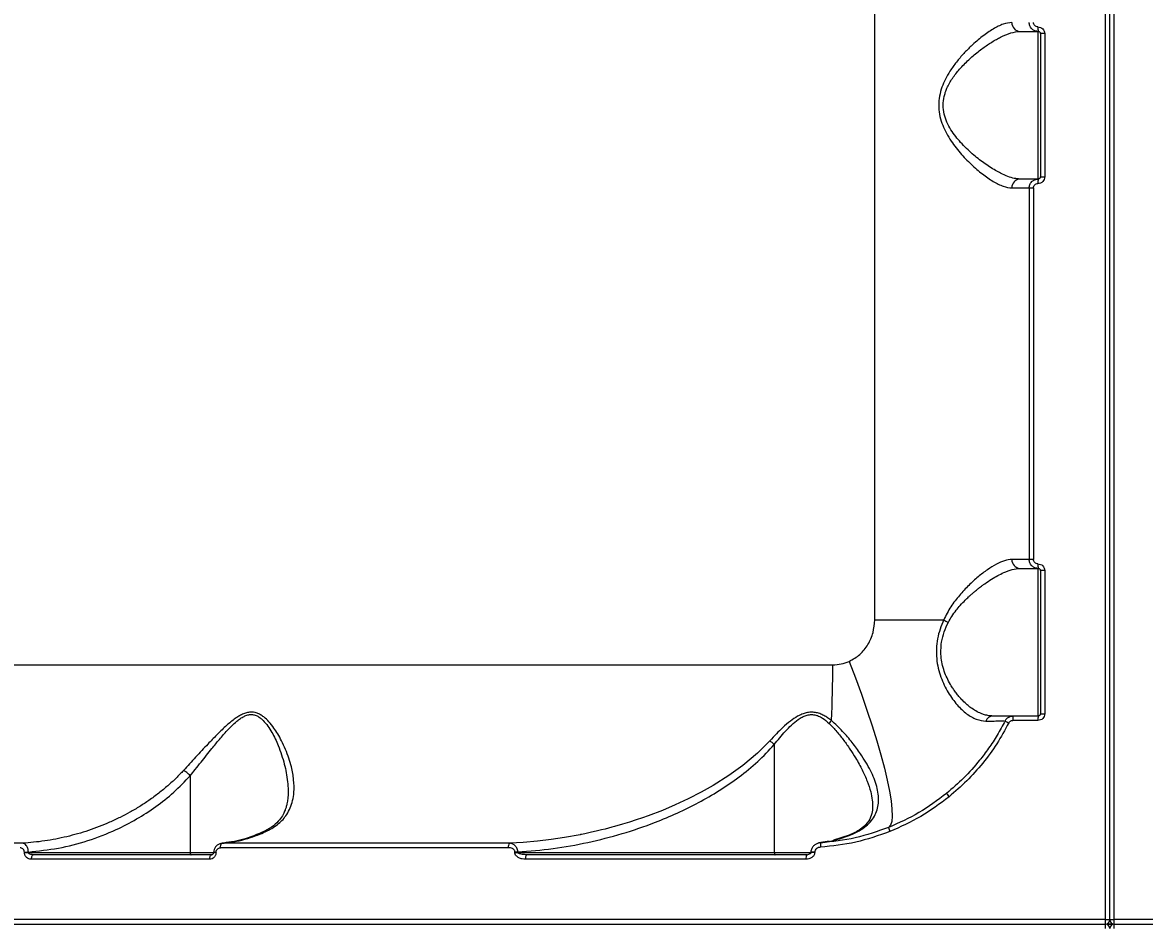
# Model space of a CAD drawing. Header units: millimetres. Extents: x -8045 to 6871, y -5915 to 5473.
# Drawn here: x -2169.6 to -1919, y 55.8 to 258.3 of the extents above; entities that cross this region are included whole.
import ezdxf

# ---------------------------------------------------------------- set-up
doc = ezdxf.new("R2010")
doc.units = ezdxf.units.MM
for name, color, linetype in [('DIKOM_ОБЪЕКТ', 7, 'Continuous'), ('DIKOM_РАЗМЕР_ЗОНА', 7, 'Continuous'), ('DIKOM_РАЗМЕР_ОБЪЕКТА', 7, 'Continuous')]:
    doc.layers.add(name, color=color, linetype=linetype)
doc.styles.add('style1', font='arial.ttf', dxfattribs={"width": 0.8})
doc.dimstyles.new('1-50', dxfattribs={"dimtxt": 300, "dimasz": 200, "dimexe": 100, "dimexo": 0, "dimgap": 100, "dimtad": 1, "dimtxsty": 'style1', "dimcen": 200, "dimclrd": 7, "dimclre": 7, "dimclrt": 7, "dimadec": 1, "dimazin": 2, "dimtfac": 1, "dimtmove": 0, "dimatfit": 2, "dimfxl": 0, "dimlwd": 25, "dimlwe": 18, "dimarcsym": 0})

# ---------------------------------------------------------------- blocks, each defined once
blk = doc.blocks.new('*D10')
at = {"layer": 'Defpoints', "color": 0, "linetype": 'Continuous', "transparency": 16777216}
for p in [(-1653.81, 3474.95), (-5616.46, -3083.4), (491.01, -3083.4)]:
    blk.add_point(p, dxfattribs=at)
at = {"layer": 'DIKOM_РАЗМЕР_ОБЪЕКТА', "color": 7, "linetype": 'Continuous', "lineweight": 18, "transparency": 16777216}
for p, q in [((-1653.81, 3474.95), (-5716.46, 3474.95)), ((491.01, -3083.4), (-5716.46, -3083.4))]:
    blk.add_line(p, q, dxfattribs=at)
at = {"layer": 'DIKOM_РАЗМЕР_ОБЪЕКТА', "color": 7, "linetype": 'Continuous', "lineweight": 25, "transparency": 16777216}
blk.add_line((-5616.46, 3274.95), (-5616.46, -2883.4), dxfattribs=at)
at = {"layer": 'DIKOM_РАЗМЕР_ОБЪЕКТА', "color": 7, "linetype": 'Continuous', "transparency": 16777216}
for points in [[(-5649.79, 3274.95), (-5583.12, 3274.95), (-5616.46, 3474.95)], [(-5649.79, -2883.4), (-5583.12, -2883.4), (-5616.46, -3083.4)]]:
    blk.add_solid(points, dxfattribs=at)
at = {"layer": 'DIKOM_РАЗМЕР_ОБЪЕКТА', "color": 7, "linetype": 'Continuous', "lineweight": 15, "transparency": 16777216, "insert": (-5869.63, -1326.86), "char_height": 300, "attachment_point": 5, "rotation": 90, "style": 'style1'}
blk.add_mtext('6550', dxfattribs=at)
blk = doc.blocks.new('*D12')
at = {"layer": 'Defpoints', "color": 0, "transparency": 16777216}
for p in [(-2189.61, 5472.65), (-7595.21, -5084.97), (-495.58, -5084.97)]:
    blk.add_point(p, dxfattribs=at)
at = {"layer": 'DIKOM_РАЗМЕР_ЗОНА', "color": 7, "lineweight": 18, "transparency": 16777216}
for p, q in [((-2189.61, 5472.65), (-7695.21, 5472.65)), ((-495.58, -5084.97), (-7695.21, -5084.97))]:
    blk.add_line(p, q, dxfattribs=at)
at = {"layer": 'DIKOM_РАЗМЕР_ЗОНА', "color": 7, "lineweight": 25, "transparency": 16777216}
blk.add_line((-7595.21, 5272.65), (-7595.21, -4884.97), dxfattribs=at)
at = {"layer": 'DIKOM_РАЗМЕР_ЗОНА', "color": 7, "transparency": 16777216}
for points in [[(-7628.55, 5272.65), (-7561.88, 5272.65), (-7595.21, 5472.65)], [(-7628.55, -4884.97), (-7561.88, -4884.97), (-7595.21, -5084.97)]]:
    blk.add_solid(points, dxfattribs=at)
at = {"layer": 'DIKOM_РАЗМЕР_ЗОНА', "color": 7, "transparency": 16777216, "insert": (-7848.38, -1452.59), "char_height": 300, "attachment_point": 5, "rotation": 90, "style": 'style1'}
blk.add_mtext('10550', dxfattribs=at)

msp = doc.modelspace()

# ---------------------------------------------------------------- linework, layer by layer
at = {"layer": 'DIKOM_ОБЪЕКТ', "color": 7, "linetype": 'Continuous', "lineweight": 15}
for p, q in [((-1927.815, 541.843), (-1927.815, 57.843)), ((-1926.813, 57.843), (-1926.813, 541.843)), ((-1925.811, 57.843), (-1925.811, 541.843)), ((-1979.315, 124.843), (-1979.315, 474.843)), ((-1942.813, 223.343), (-1942.813, 256.343)), ((-1941.348, 255.843), (-1942.313, 255.843)), ((-1942.313, 255.843), (-1942.313, 223.843)), ((-1941.348, 255.843), (-1941.348, 223.843)), ((-1942.313, 223.843), (-1941.348, 223.843)), ((-1948.67, 221.343), (-1944.813, 221.343)), ((-1944.813, 221.343), (-1943.853, 221.343)), ((-1944.813, 221.343), (-1944.813, 138.343)), ((-1943.853, 221.343), (-1943.853, 138.343)), ((-1944.813, 138.343), (-1948.67, 138.343)), ((-1943.853, 138.343), (-1944.813, 138.343)), ((-1942.813, 103.343), (-1942.813, 136.343)), ((-1941.348, 135.843), (-1942.313, 135.843)), ((-1942.313, 135.843), (-1942.313, 103.843)), ((-1941.348, 135.843), (-1941.348, 103.843)), ((-1979.315, 124.843), (-1963.906, 124.843)), ((-2308.813, 114.793), (-1988.661, 114.793)), ((-1942.813, 103.343), (-1948.426, 103.343)), ((-1942.313, 103.843), (-1941.348, 103.843)), ((-1950.339, 102.245), (-1950.21, 102.247)), ((-1942.851, 102.343), (-1948.478, 102.343)), ((-2001.729, 96.956), (-2001.729, 72.843)), ((-2132.166, 90.006), (-2132.166, 90.003)), ((-2132.166, 90.003), (-2132.166, 72.843)), ((-1989.476, 75.378), (-1991.758, 74.983)), ((-1985.019, 76.716), (-1988.493, 75.572)), ((-2169.648, 74.9), (-2235.48, 74.9)), ((-2169.22, 72.843), (-2169.22, 72.946)), ((-2169.22, 72.946), (-2168.32, 72.946)), ((-2169.22, 72.843), (-2168.32, 72.843)), ((-2168.32, 72.843), (-2168.32, 72.946)), ((-2168.32, 72.843), (-2132.166, 72.843)), ((-2132.166, 72.843), (-2126.943, 72.843)), ((-2126.943, 72.876), (-2126.943, 72.843)), ((-2126.418, 72.876), (-2126.943, 72.876)), ((-2126.418, 72.843), (-2126.943, 72.843)), ((-2126.418, 72.843), (-2126.418, 72.876)), ((-2061.125, 73.903), (-2125.446, 73.903)), ((-2125.393, 74.811), (-2125.008, 74.9)), ((-2060.828, 74.9), (-2125.008, 74.9)), ((-2059.665, 72.843), (-2059.665, 72.964)), ((-2059.665, 72.964), (-2059.018, 72.964)), ((-2059.665, 72.843), (-2059.018, 72.843)), ((-2059.018, 72.843), (-2059.018, 72.964)), ((-2059.018, 72.843), (-2001.729, 72.843)), ((-2001.729, 72.843), (-1993.56, 72.843)), ((-1993.56, 72.937), (-1993.56, 72.843)), ((-1992.717, 72.937), (-1993.56, 72.937)), ((-1992.717, 72.843), (-1993.56, 72.843)), ((-1992.717, 72.843), (-1992.717, 72.937)), ((-1991.343, 75.011), (-1991.765, 74.914)), ((-2127.835, 71.343), (-2167.698, 71.343)), ((-1994.659, 71.343), (-2057.325, 71.343)), ((-1927.815, 57.843), (-2346.813, 57.843)), ((-1927.815, 57.843), (-1927.313, 57.843)), ((-1927.313, 57.843), (-1926.813, 57.843)), ((-1926.813, 57.843), (-1926.313, 57.843)), ((-1926.313, 57.843), (-1925.811, 57.843)), ((-1506.813, 57.843), (-1925.811, 57.843))]:
    msp.add_line(p, q, dxfattribs=at)
at = {"layer": 'DIKOM_ОБЪЕКТ', "color": 7, "linetype": 'Continuous', "lineweight": 15, "flags": 128}
for points in [[(-1985.019, 115.552), (-1983.612, 111.858), (-1982.28, 108.201), (-1981.034, 104.616), (-1979.889, 101.14), (-1978.854, 97.805), (-1977.94, 94.646), (-1977.156, 91.693), (-1976.51, 88.976), (-1976.008, 86.521), (-1975.655, 84.352), (-1975.455, 82.492), (-1975.409, 80.958), (-1975.519, 79.766), (-1975.782, 78.927), (-1976.197, 78.449)], [(-2002.747, 97.805), (-2005.495, 95.054), (-2008.737, 92.319), (-2011.864, 90.05), (-2015.418, 87.797), (-2018.066, 86.301), (-2020.973, 84.809), (-2023.852, 83.469), (-2026.715, 82.257), (-2029.867, 81.049), (-2031.161, 80.59), (-2032.559, 80.116), (-2034.062, 79.631), (-2035.672, 79.141), (-2037.389, 78.649), (-2038.027, 78.474), (-2038.727, 78.287), (-2039.492, 78.089), (-2040.32, 77.881), (-2041.214, 77.665), (-2042.853, 77.29), (-2044.047, 77.033), (-2044.79, 76.881), (-2044.991, 76.841), (-2045.05, 76.829), (-2045.07, 76.825), (-2045.076, 76.824), (-2045.078, 76.823), (-2045.079, 76.823), (-2045.079, 76.823), (-2045.079, 76.823), (-2045.079, 76.823), (-2045.079, 76.823), (-2045.079, 76.823), (-2045.079, 76.823), (-2045.079, 76.823), (-2048.559, 76.192), (-2051.583, 75.739), (-2054.604, 75.374), (-2057.819, 75.082), (-2060.828, 74.9)], [(-1984.635, 76.796), (-1984.886, 76.766), (-1985.018, 76.716)], [(-2132.166, 72.843), (-2132.162, 72.745), (-2132.153, 72.651), (-2132.138, 72.565), (-2132.118, 72.489), (-2132.094, 72.427), (-2132.066, 72.381), (-2132.036, 72.352), (-2132.004, 72.343)], [(-2125.446, 73.903), (-2125.438, 74.089), (-2125.413, 74.268), (-2125.373, 74.435), (-2125.319, 74.583), (-2125.254, 74.708), (-2125.178, 74.804), (-2125.095, 74.869), (-2125.008, 74.9)], [(-2001.729, 72.843), (-2001.726, 72.745), (-2001.717, 72.651), (-2001.702, 72.565), (-2001.681, 72.489), (-2001.656, 72.427), (-2001.627, 72.381), (-2001.596, 72.352), (-2001.564, 72.343)], [(-2167.125, 72.343), (-2167.237, 72.323), (-2167.344, 72.267), (-2167.443, 72.174), (-2167.53, 72.05), (-2167.601, 71.898), (-2167.654, 71.725), (-2167.687, 71.538), (-2167.698, 71.343)], [(-2127.835, 71.343), (-2127.825, 71.538), (-2127.798, 71.725), (-2127.754, 71.898), (-2127.695, 72.05), (-2127.622, 72.174), (-2127.539, 72.267), (-2127.449, 72.323), (-2127.356, 72.343)], [(-2057.014, 72.343), (-2057.075, 72.323), (-2057.133, 72.267), (-2057.186, 72.174), (-2057.234, 72.05), (-2057.272, 71.898), (-2057.301, 71.725), (-2057.319, 71.538), (-2057.325, 71.343)]]:
    msp.add_lwpolyline(points, dxfattribs=at)
at = {"layer": 'DIKOM_ОБЪЕКТ', "color": 7, "linetype": 'Continuous', "lineweight": 15}
for centre, radius, start, end in [((-1946.762, 258.251), 1.911, 177.24761, 266.95462), ((-1936.272, 257.094), 6.584, 177.83292, 186.54985), ((-1946.762, 221.434), 1.911, 93.04414, 182.75364), ((-1936.272, 222.592), 6.584, 173.45013, 182.16697), ((-1946.762, 138.251), 1.911, 177.24761, 266.95462), ((-1936.271, 137.094), 6.585, 177.83322, 186.54955), ((-1959.958, 131.197), 7.481, 238.14658, 247.16851), ((-2224.978, 114.67), 236.317, 357.00304, 0.02966), ((-1952.858, 101.582), 1.761, 91.83249, 158.85634), ((-1943.589, 102.592), 4.895, 171.17402, 182.9163), ((-1936.272, 102.592), 6.584, 173.44997, 182.1672), ((-1984.537, 98.131), 6.106, 136.74656, 144.3352), ((-1945.209, 110.52), 9.667, 238.84733, 244.49384), ((-2007.709, 90.825), 8.564, 45.71835, 54.59696), ((-1960.104, 87.697), 3.552, 207.45583, 222.80181), ((-1973.818, 78.606), 2.384, 183.78467, 207.06673), ((-2059.98, 74.105), 1.162, 136.86038, 190.02833), ((-1989.481, 74.365), 1.971, 160.86416, 190.20421), ((-1992.99, 71.586), 1.686, 153.34422, 188.30451), ((-1827.429, 57.582), 100.387, 179.85123, 180.42198), ((-1927.813, 57.843), 1, 270, 0), ((-1925.813, 57.843), 1, 180, 270), ((-2026.197, 57.582), 100.387, 359.57802, 0.14877), ((-1827.434, 56.103), 100.382, 179.57801, 180.14879), ((-1927.813, 55.843), 1, 0, 90), ((-1925.813, 55.843), 1, 90, 180), ((-2026.192, 56.103), 100.382, 359.85121, 0.42199)]:
    msp.add_arc(centre, radius, start, end, dxfattribs=at)
for points, knots in [([(-1948.67, 258.343), (-1949.303, 258.261), (-1950.563, 258.099), (-1952.842, 256.934), (-1955.262, 255.273), (-1957.498, 253.359), (-1959.441, 251.407), (-1961.048, 249.543), (-1962.432, 247.627), (-1963.524, 245.742), (-1964.34, 243.876), (-1964.883, 241.917), (-1965.079, 239.857), (-1964.889, 237.796), (-1964.349, 235.833), (-1963.534, 233.962), (-1962.213, 231.677), (-1960.261, 229.136), (-1957.772, 226.56), (-1955.258, 224.409), (-1952.829, 222.744), (-1950.555, 221.584), (-1949.298, 221.423), (-1948.67, 221.343)], [0, 0, 0, 0, 0.0628387, 0.1250331, 0.1875523, 0.2496609, 0.2915504, 0.3336362, 0.3744965, 0.4070906, 0.4371936, 0.469233, 0.4998093, 0.5304204, 0.5624906, 0.5926584, 0.6253307, 0.6879395, 0.7501172, 0.8127565, 0.8751683, 0.9376726, 1, 1, 1, 1]), ([(-1942.813, 256.343), (-1942.982, 256.355), (-1943.295, 256.378), (-1943.787, 256.57), (-1944.192, 256.862), (-1944.494, 257.237), (-1944.744, 257.702), (-1944.786, 258.089), (-1944.813, 258.343)], [0, 0, 0, 0, 0.1617673, 0.2992486, 0.5004098, 0.6315632, 0.7587387, 1, 1, 1, 1]), ([(-1942.851, 257.343), (-1942.983, 257.358), (-1943.245, 257.389), (-1943.576, 257.619), (-1943.808, 257.949), (-1943.838, 258.211), (-1943.853, 258.343)], [0, 0, 0, 0, 0.2507864, 0.5001503, 0.7499504, 1, 1, 1, 1]), ([(-1964.026, 239.843), (-1963.982, 240.502), (-1963.916, 241.483), (-1963.544, 242.737), (-1963.157, 243.732), (-1962.626, 244.778), (-1961.959, 245.849), (-1961.203, 246.888), (-1960.334, 247.935), (-1959.367, 248.978), (-1958.349, 249.969), (-1957.303, 250.903), (-1956.235, 251.782), (-1955.171, 252.59), (-1954.131, 253.321), (-1953.12, 253.976), (-1952.131, 254.561), (-1950.684, 255.327), (-1948.827, 256.13), (-1947.52, 256.272), (-1946.863, 256.343)], [0, 0, 0, 0, 0.0627162, 0.0932379, 0.1254296, 0.1663517, 0.2080765, 0.2507815, 0.2958888, 0.3475239, 0.3991601, 0.4473955, 0.5004577, 0.5538798, 0.601655, 0.6519853, 0.7030682, 0.7499623, 0.8744077, 1, 1, 1, 1]), ([(-1946.863, 256.343), (-1946.243, 256.343), (-1945.003, 256.343), (-1943.766, 256.343), (-1942.959, 256.343), (-1942.862, 256.343), (-1942.813, 256.343)], [0, 0, 0, 0, 0.2499994, 0.5000001, 0.7499852, 1, 1, 1, 1]), ([(-1942.851, 257.343), (-1942.654, 257.32), (-1942.26, 257.275), (-1941.764, 256.929), (-1941.415, 256.433), (-1941.37, 256.04), (-1941.348, 255.843)], [0, 0, 0, 0, 0.2505838, 0.5002434, 0.7500283, 1, 1, 1, 1]), ([(-1942.813, 256.343), (-1942.774, 256.34), (-1942.701, 256.335), (-1942.578, 256.291), (-1942.472, 256.218), (-1942.394, 256.121), (-1942.331, 256.005), (-1942.32, 255.907), (-1942.313, 255.843)], [0, 0, 0, 0, 0.1476919, 0.2804336, 0.500359, 0.6294304, 0.7558393, 1, 1, 1, 1]), ([(-1946.863, 223.343), (-1947.283, 223.373), (-1948.126, 223.434), (-1949.587, 223.894), (-1951.004, 224.519), (-1952.375, 225.258), (-1953.633, 226.029), (-1954.939, 226.922), (-1956.233, 227.897), (-1957.523, 228.967), (-1958.832, 230.165), (-1960.071, 231.443), (-1961.251, 232.84), (-1962.303, 234.327), (-1963.072, 235.738), (-1963.542, 236.942), (-1963.915, 238.196), (-1963.981, 239.179), (-1964.026, 239.843)], [0, 0, 0, 0, 0.0819304, 0.1645571, 0.2495768, 0.3087277, 0.3743738, 0.4368956, 0.4995521, 0.5618113, 0.6239249, 0.6915843, 0.7490039, 0.8116384, 0.8744809, 0.9065485, 0.9369582, 1, 1, 1, 1]), ([(-1942.813, 223.343), (-1942.862, 223.343), (-1942.959, 223.343), (-1943.766, 223.343), (-1945.003, 223.343), (-1946.243, 223.343), (-1946.863, 223.343)], [0, 0, 0, 0, 0.2499988, 0.4999997, 0.7499863, 1, 1, 1, 1]), ([(-1944.813, 221.343), (-1944.786, 221.597), (-1944.744, 221.984), (-1944.494, 222.449), (-1944.191, 222.825), (-1943.786, 223.115), (-1943.295, 223.307), (-1942.982, 223.33), (-1942.813, 223.343)], [0, 0, 0, 0, 0.2414512, 0.3687367, 0.5000369, 0.7010058, 0.8383522, 1, 1, 1, 1]), ([(-1941.348, 223.843), (-1941.37, 223.645), (-1941.416, 223.251), (-1941.764, 222.756), (-1942.261, 222.41), (-1942.654, 222.365), (-1942.851, 222.343)], [0, 0, 0, 0, 0.2505344, 0.500191, 0.7499574, 1, 1, 1, 1]), ([(-1942.313, 223.843), (-1942.32, 223.778), (-1942.33, 223.68), (-1942.394, 223.564), (-1942.472, 223.468), (-1942.578, 223.395), (-1942.701, 223.35), (-1942.774, 223.345), (-1942.813, 223.343)], [0, 0, 0, 0, 0.2443132, 0.3709326, 0.5000695, 0.7197371, 0.8524559, 1, 1, 1, 1]), ([(-1943.853, 221.343), (-1943.838, 221.474), (-1943.807, 221.736), (-1943.576, 222.068), (-1943.244, 222.298), (-1942.982, 222.328), (-1942.851, 222.343)], [0, 0, 0, 0, 0.2507538, 0.5001011, 0.7499755, 1, 1, 1, 1]), ([(-1948.67, 138.343), (-1949.2, 138.285), (-1950.254, 138.169), (-1952.122, 137.323), (-1954.117, 136.094), (-1956.203, 134.494), (-1958.323, 132.578), (-1960.393, 130.353), (-1962.377, 127.835), (-1963.397, 125.84), (-1963.906, 124.843)], [0, 0, 0, 0, 0.1259343, 0.2508897, 0.3755866, 0.5008465, 0.6251026, 0.7501498, 0.8750286, 1, 1, 1, 1]), ([(-1942.813, 136.343), (-1942.982, 136.355), (-1943.295, 136.378), (-1943.787, 136.57), (-1944.192, 136.862), (-1944.494, 137.237), (-1944.744, 137.702), (-1944.786, 138.089), (-1944.813, 138.343)], [0, 0, 0, 0, 0.1617675, 0.2992489, 0.5004102, 0.6315638, 0.7587478, 1, 1, 1, 1]), ([(-1942.851, 137.343), (-1942.983, 137.358), (-1943.245, 137.389), (-1943.576, 137.619), (-1943.808, 137.949), (-1943.838, 138.211), (-1943.853, 138.343)], [0, 0, 0, 0, 0.2507872, 0.5001518, 0.7499684, 1, 1, 1, 1]), ([(-1962.861, 124.302), (-1962.614, 124.745), (-1962.089, 125.687), (-1961.172, 126.934), (-1960.152, 128.145), (-1959.338, 129), (-1958.71, 129.614), (-1958.317, 129.986), (-1957.883, 130.383), (-1957.407, 130.803), (-1957.033, 131.12), (-1956.593, 131.484), (-1956.057, 131.915), (-1955.369, 132.439), (-1954.398, 133.14), (-1953.227, 133.919), (-1951.812, 134.747), (-1950.243, 135.526), (-1948.523, 136.188), (-1947.418, 136.291), (-1946.863, 136.343)], [0, 0, 0, 0, 0.0587538, 0.1250423, 0.183189, 0.2499634, 0.2704496, 0.2931957, 0.3181964, 0.345461, 0.3749852, 0.3820687, 0.420518, 0.4663062, 0.49934, 0.5865713, 0.6681255, 0.7492975, 0.8742153, 1, 1, 1, 1]), ([(-1946.863, 136.343), (-1946.243, 136.343), (-1945.003, 136.343), (-1943.766, 136.343), (-1942.959, 136.343), (-1942.862, 136.343), (-1942.813, 136.343)], [0, 0, 0, 0, 0.2499994, 0.5000001, 0.7499852, 1, 1, 1, 1]), ([(-1942.851, 137.343), (-1942.654, 137.32), (-1942.26, 137.275), (-1941.764, 136.929), (-1941.415, 136.433), (-1941.37, 136.04), (-1941.348, 135.843)], [0, 0, 0, 0, 0.2505829, 0.5002346, 0.7500292, 1, 1, 1, 1]), ([(-1942.813, 136.343), (-1942.774, 136.34), (-1942.701, 136.335), (-1942.578, 136.291), (-1942.472, 136.218), (-1942.394, 136.121), (-1942.331, 136.005), (-1942.32, 135.907), (-1942.313, 135.843)], [0, 0, 0, 0, 0.1476919, 0.2804336, 0.500359, 0.6294304, 0.7558393, 1, 1, 1, 1]), ([(-1985.019, 115.552), (-1984.179, 116.024), (-1982.501, 116.965), (-1980.705, 119.281), (-1979.532, 121.953), (-1979.388, 123.88), (-1979.315, 124.843)], [0, 0, 0, 0, 0.250693, 0.5004292, 0.7502554, 1, 1, 1, 1]), ([(-1963.906, 124.843), (-1964.19, 124.164), (-1964.756, 122.806), (-1965.321, 120.618), (-1965.589, 118.377), (-1965.52, 116.148), (-1965.152, 114.016), (-1964.351, 111.376), (-1962.934, 108.486), (-1960.926, 105.74), (-1958.786, 103.74), (-1956.611, 102.454), (-1955.204, 102.296), (-1954.501, 102.218)], [0, 0, 0, 0, 0.0636275, 0.1271845, 0.1905708, 0.2535786, 0.3167298, 0.3794363, 0.5039786, 0.6283922, 0.7519473, 0.8760941, 1, 1, 1, 1]), ([(-1964.396, 119.843), (-1964.223, 120.624), (-1963.879, 122.188), (-1963.201, 123.597), (-1962.861, 124.302)], [0, 0, 0, 0, 0.499586, 1, 1, 1, 1]), ([(-1952.915, 103.343), (-1953.21, 103.355), (-1953.831, 103.382), (-1954.72, 103.588), (-1955.694, 103.931), (-1956.706, 104.431), (-1957.73, 105.102), (-1958.707, 105.877), (-1959.598, 106.71), (-1960.428, 107.616), (-1961.113, 108.467), (-1961.685, 109.262), (-1962.325, 110.25), (-1962.989, 111.45), (-1963.661, 112.967), (-1964.169, 114.556), (-1964.642, 116.845), (-1964.495, 118.635), (-1964.396, 119.843)], [0, 0, 0, 0, 0.0592535, 0.1249039, 0.175275, 0.2496594, 0.3218278, 0.3746921, 0.4413943, 0.4993586, 0.5442003, 0.58595, 0.6246305, 0.6904785, 0.7500003, 0.8152044, 0.8753742, 1, 1, 1, 1]), ([(-1988.661, 114.793), (-1988.034, 114.824), (-1986.782, 114.887), (-1985.606, 115.331), (-1985.019, 115.552)], [0, 0, 0, 0, 0.5004421, 1, 1, 1, 1]), ([(-2115.011, 77.658), (-2114.542, 77.903), (-2113.599, 78.397), (-2112.421, 79.273), (-2111.414, 80.247), (-2110.523, 81.409), (-2109.783, 82.808), (-2109.253, 84.474), (-2108.948, 86.559), (-2109.007, 89.063), (-2109.467, 91.628), (-2110.124, 93.911), (-2110.856, 95.878), (-2111.691, 97.696), (-2112.567, 99.294), (-2113.495, 100.732), (-2114.523, 102.039), (-2115.556, 103.029), (-2116.459, 103.641), (-2117.492, 104.126), (-2118.658, 104.275), (-2119.853, 104.01), (-2120.713, 103.656), (-2121.56, 103.178), (-2122.78, 102.34), (-2124.383, 100.97), (-2126.311, 99.085), (-2128.518, 96.781), (-2130.977, 94.122), (-2132.77, 92.166), (-2133.669, 91.185)], [0, 0, 0, 0, 0.0312558, 0.0629748, 0.0937437, 0.1252839, 0.1651872, 0.2066965, 0.2501552, 0.3126614, 0.3745082, 0.4157048, 0.4576169, 0.4988605, 0.5312263, 0.5609947, 0.5947829, 0.6235715, 0.6401197, 0.655219, 0.686721, 0.7019649, 0.7183156, 0.7332019, 0.7495551, 0.7895104, 0.8324354, 0.8751381, 0.9374068, 1, 1, 1, 1]), ([(-2132.166, 90.003), (-2131.798, 90.466), (-2131.001, 91.472), (-2129.794, 92.995), (-2128.55, 94.561), (-2127.183, 96.265), (-2125.654, 98.134), (-2123.939, 100.11), (-2122.506, 101.574), (-2121.374, 102.515), (-2120.586, 103.056), (-2119.762, 103.467), (-2118.902, 103.689), (-2118.201, 103.668), (-2117.657, 103.532), (-2117.149, 103.327), (-2116.55, 102.955), (-2115.711, 102.218), (-2114.82, 101.115), (-2113.936, 99.701), (-2113.175, 98.233), (-2112.44, 96.561), (-2111.746, 94.675), (-2111.154, 92.648), (-2110.7, 90.623), (-2110.422, 88.662), (-2110.294, 87.216), (-2110.323, 86.47), (-2110.328, 86.347)], [0, 0, 0, 0, 0.0402407, 0.0873412, 0.1308139, 0.1742845, 0.2332556, 0.2918763, 0.3493921, 0.3712257, 0.3929631, 0.4160174, 0.4369314, 0.4584401, 0.4695438, 0.48107, 0.5017266, 0.5251387, 0.5688999, 0.6121872, 0.6554426, 0.6988285, 0.7568572, 0.8170551, 0.872123, 0.93128, 0.9886086, 1, 1, 1, 1]), ([(-1988.984, 102.315), (-1989.259, 102.53), (-1989.785, 102.939), (-1990.657, 103.474), (-1991.565, 103.891), (-1992.553, 104.16), (-1993.575, 104.231), (-1994.596, 104.087), (-1995.592, 103.759), (-1996.793, 103.168), (-1998.251, 102.168), (-1999.809, 100.821), (-2001.335, 99.331), (-2002.263, 98.328), (-2002.747, 97.805)], [0, 0, 0, 0, 0.0657775, 0.1255274, 0.1907268, 0.2507528, 0.3130662, 0.3760216, 0.435506, 0.5005638, 0.6150215, 0.7506212, 0.8698292, 1, 1, 1, 1]), ([(-2001.729, 96.956), (-2001.333, 97.461), (-2000.54, 98.47), (-1999.27, 99.943), (-1997.913, 101.352), (-1996.645, 102.432), (-1995.526, 103.122), (-1994.617, 103.511), (-1993.67, 103.7), (-1992.714, 103.643), (-1991.8, 103.354), (-1990.679, 102.752), (-1989.965, 102.111), (-1989.497, 101.691)], [0, 0, 0, 0, 0.1249817, 0.2496886, 0.3746844, 0.4999206, 0.5661883, 0.6249187, 0.688078, 0.7498145, 0.8089063, 0.8747933, 1, 1, 1, 1]), ([(-1948.426, 103.343), (-1948.481, 103.343), (-1948.59, 103.343), (-1949.485, 103.343), (-1950.859, 103.343), (-1952.229, 103.343), (-1952.915, 103.343)], [0, 0, 0, 0, 0.2498167, 0.4982417, 0.7487879, 1, 1, 1, 1]), ([(-1950.21, 102.247), (-1950.141, 102.365), (-1949.987, 102.628), (-1949.618, 102.976), (-1949.088, 103.277), (-1948.657, 103.32), (-1948.426, 103.343)], [0, 0, 0, 0, 0.1858412, 0.414539, 0.6859594, 1, 1, 1, 1]), ([(-1941.348, 103.843), (-1941.37, 103.645), (-1941.416, 103.252), (-1941.764, 102.756), (-1942.261, 102.41), (-1942.654, 102.365), (-1942.851, 102.343)], [0, 0, 0, 0, 0.2505397, 0.5001903, 0.7499558, 1, 1, 1, 1]), ([(-1942.313, 103.843), (-1942.32, 103.778), (-1942.33, 103.68), (-1942.394, 103.564), (-1942.472, 103.468), (-1942.578, 103.395), (-1942.701, 103.35), (-1942.774, 103.345), (-1942.813, 103.343)], [0, 0, 0, 0, 0.2443282, 0.3709457, 0.5000661, 0.7197413, 0.8524581, 1, 1, 1, 1]), ([(-1989.497, 101.691), (-1988.907, 101.079), (-1987.728, 99.857), (-1986.205, 97.903), (-1984.808, 95.938), (-1983.396, 93.718), (-1982.071, 91.323), (-1980.933, 88.785), (-1980.212, 86.55), (-1979.826, 84.647), (-1979.797, 83.579), (-1979.784, 83.089)], [0, 0, 0, 0, 0.101412, 0.2023084, 0.3034401, 0.4049323, 0.544878, 0.6768144, 0.8090839, 0.912399, 1, 1, 1, 1]), ([(-1984.635, 76.796), (-1983.989, 77.089), (-1982.706, 77.67), (-1981.189, 78.746), (-1979.991, 79.951), (-1978.853, 81.73), (-1978.251, 84.236), (-1978.702, 87.57), (-1980.135, 91.14), (-1982.122, 94.466), (-1984.299, 97.41), (-1986.426, 99.957), (-1988.129, 101.527), (-1988.984, 102.315)], [0, 0, 0, 0, 0.0630877, 0.1252482, 0.1876925, 0.2503778, 0.3750403, 0.4993585, 0.624262, 0.74863, 0.8323387, 0.9158288, 1, 1, 1, 1]), ([(-1950.21, 102.247), (-1950.779, 101.179), (-1951.898, 99.082), (-1953.819, 96.15), (-1956.265, 92.902), (-1959.333, 89.449), (-1961.965, 87.175), (-1963.256, 86.059)], [0, 0, 0, 0, 0.1731319, 0.3402555, 0.501381, 0.7555303, 1, 1, 1, 1]), ([(-1949.372, 101.795), (-1950.229, 100.225), (-1951.943, 97.085), (-1955.126, 92.769), (-1958.673, 88.764), (-1961.364, 86.444), (-1962.71, 85.284)], [0, 0, 0, 0, 0.2506389, 0.5013198, 0.7505997, 1, 1, 1, 1]), ([(-1954.501, 102.218), (-1953.848, 102.222), (-1952.544, 102.229), (-1951.193, 102.238), (-1950.72, 102.241), (-1950.485, 102.243)], [0, 0, 0, 0, 0.3349721, 0.6689349, 1, 1, 1, 1]), ([(-1949.372, 101.795), (-1949.323, 101.874), (-1949.226, 102.031), (-1949.007, 102.205), (-1948.754, 102.322), (-1948.57, 102.336), (-1948.478, 102.343)], [0, 0, 0, 0, 0.2510321, 0.5004365, 0.7501911, 1, 1, 1, 1]), ([(-2059.018, 72.964), (-2056.391, 73.179), (-2051.14, 73.608), (-2043.364, 75.015), (-2035.725, 76.959), (-2029.076, 79.224), (-2023.384, 81.615), (-2018.621, 83.964), (-2013.995, 86.634), (-2009.574, 89.664), (-2005.391, 93.041), (-2002.941, 95.66), (-2001.729, 96.956)], [0, 0, 0, 0, 0.1255431, 0.2509419, 0.3755011, 0.4997569, 0.5834675, 0.6671965, 0.7500239, 0.834295, 0.918037, 1, 1, 1, 1]), ([(-2133.669, 91.185), (-2134.219, 90.607), (-2135.345, 89.422), (-2137.192, 87.731), (-2139.211, 86.065), (-2141.308, 84.524), (-2143.473, 83.101), (-2145.619, 81.837), (-2147.871, 80.651), (-2150.926, 79.221), (-2154.889, 77.692), (-2159.733, 76.312), (-2164.661, 75.332), (-2167.985, 75.044), (-2169.648, 74.9)], [0, 0, 0, 0, 0.0582629, 0.1194031, 0.1834716, 0.250518, 0.3109846, 0.3747098, 0.4347231, 0.4995491, 0.6251073, 0.7503633, 0.8750563, 1, 1, 1, 1]), ([(-2132.166, 90.006), (-2132.288, 90.122), (-2132.534, 90.359), (-2132.935, 90.692), (-2133.329, 90.983), (-2133.557, 91.119), (-2133.669, 91.185)], [0, 0, 0, 0, 0.2457784, 0.5000286, 0.7542233, 1, 1, 1, 1]), ([(-2168.32, 72.946), (-2166.081, 73.187), (-2161.592, 73.67), (-2155.013, 75.391), (-2149.174, 77.638), (-2144.129, 80.244), (-2139.829, 83.032), (-2135.776, 86.227), (-2133.373, 88.743), (-2132.166, 90.006)], [0, 0, 0, 0, 0.1666134, 0.3340714, 0.5007106, 0.6262983, 0.7495531, 0.8742401, 1, 1, 1, 1]), ([(-2110.313, 86.382), (-2110.328, 85.866), (-2110.355, 84.944), (-2110.544, 83.816), (-2110.757, 82.98), (-2111.029, 82.188), (-2111.462, 81.238), (-2112.251, 80.047), (-2113.514, 78.739), (-2114.869, 77.998), (-2115.581, 77.609)], [0, 0, 0, 0, 0.1369238, 0.2445497, 0.3239972, 0.388852, 0.4886889, 0.6272208, 0.8038216, 1, 1, 1, 1]), ([(-1963.256, 86.059), (-1965.271, 84.543), (-1969.302, 81.512), (-1973.899, 79.47), (-1976.197, 78.449)], [0, 0, 0, 0, 0.4999923, 1, 1, 1, 1]), ([(-1962.71, 85.284), (-1964.771, 83.737), (-1968.893, 80.644), (-1973.592, 78.562), (-1975.941, 77.521)], [0, 0, 0, 0, 0.4999999, 1, 1, 1, 1]), ([(-1979.772, 83.119), (-1979.806, 82.596), (-1979.879, 81.451), (-1980.595, 79.811), (-1981.83, 78.479), (-1983.381, 77.442), (-1984.457, 76.965), (-1985.019, 76.716)], [0, 0, 0, 0, 0.1924683, 0.4213485, 0.6895856, 0.8381519, 1, 1, 1, 1]), ([(-1976.197, 78.449), (-1978.659, 77.578), (-1983.585, 75.835), (-1988.756, 75.286), (-1991.343, 75.011)], [0, 0, 0, 0, 0.4999604, 1, 1, 1, 1]), ([(-2115.479, 77.631), (-2117.145, 76.906), (-2120.358, 75.508), (-2123.735, 75.089), (-2125.361, 74.887)], [0, 0, 0, 0, 0.518304, 1, 1, 1, 1]), ([(-2125.008, 74.9), (-2124.495, 74.953), (-2123.246, 75.084), (-2121.138, 75.479), (-2118.85, 76.105), (-2116.764, 76.859), (-2115.546, 77.414), (-2115.011, 77.658)], [0, 0, 0, 0, 0.1503548, 0.3668228, 0.6226252, 0.8340759, 1, 1, 1, 1]), ([(-2115.011, 77.658), (-2115.098, 77.667), (-2115.279, 77.684), (-2115.457, 77.655), (-2115.533, 77.602), (-2115.537, 77.599)], [0, 0, 0, 0, 0.4658135, 0.9649134, 1, 1, 1, 1]), ([(-1975.941, 77.521), (-1978.458, 76.633), (-1983.493, 74.856), (-1988.778, 74.296), (-1991.42, 74.016)], [0, 0, 0, 0, 0.4999997, 1, 1, 1, 1]), ([(-1991.343, 75.011), (-1990.208, 75.196), (-1987.938, 75.566), (-1985.736, 76.386), (-1984.635, 76.796)], [0, 0, 0, 0, 0.4996341, 1, 1, 1, 1]), ([(-2169.22, 72.946), (-2169.224, 73.016), (-2169.232, 73.157), (-2169.301, 73.352), (-2169.403, 73.525), (-2169.576, 73.71), (-2169.841, 73.87), (-2170.071, 73.892), (-2170.185, 73.903)], [0, 0, 0, 0, 0.1242577, 0.250087, 0.372608, 0.5005391, 0.7503122, 1, 1, 1, 1]), ([(-2168.32, 72.946), (-2168.331, 73.086), (-2168.352, 73.365), (-2168.453, 73.759), (-2168.597, 74.106), (-2168.833, 74.481), (-2169.187, 74.815), (-2169.496, 74.872), (-2169.648, 74.9)], [0, 0, 0, 0, 0.1344486, 0.267627, 0.3980901, 0.5245827, 0.7667588, 1, 1, 1, 1]), ([(-2167.698, 71.343), (-2167.878, 71.361), (-2168.239, 71.396), (-2168.655, 71.648), (-2168.927, 71.939), (-2169.088, 72.208), (-2169.199, 72.513), (-2169.213, 72.734), (-2169.22, 72.843)], [0, 0, 0, 0, 0.2495909, 0.4993639, 0.6272965, 0.7499028, 0.8763381, 1, 1, 1, 1]), ([(-2167.125, 72.343), (-2167.356, 72.357), (-2167.703, 72.378), (-2168.091, 72.531), (-2168.254, 72.665), (-2168.312, 72.768), (-2168.317, 72.819), (-2168.32, 72.843)], [0, 0, 0, 0, 0.4998349, 0.7497684, 0.8916818, 0.9485166, 1, 1, 1, 1]), ([(-2126.418, 72.843), (-2126.424, 72.741), (-2126.435, 72.537), (-2126.526, 72.246), (-2126.663, 71.982), (-2126.906, 71.683), (-2127.298, 71.405), (-2127.656, 71.363), (-2127.835, 71.343)], [0, 0, 0, 0, 0.1251103, 0.2509761, 0.3751783, 0.5012368, 0.7504582, 1, 1, 1, 1]), ([(-2126.943, 72.843), (-2126.95, 72.771), (-2126.963, 72.629), (-2127.089, 72.444), (-2127.285, 72.308), (-2127.448, 72.284), (-2127.532, 72.272)], [0, 0, 0, 0, 0.235005, 0.4701157, 0.7258924, 1, 1, 1, 1]), ([(-2125.368, 74.854), (-2125.592, 74.779), (-2126.033, 74.631), (-2126.549, 74.134), (-2126.883, 73.527), (-2126.923, 73.088), (-2126.943, 72.876)], [0, 0, 0, 0, 0.2660132, 0.5228243, 0.7687284, 1, 1, 1, 1]), ([(-2126.418, 72.876), (-2126.414, 72.945), (-2126.407, 73.085), (-2126.344, 73.283), (-2126.249, 73.464), (-2126.082, 73.668), (-2125.814, 73.859), (-2125.569, 73.888), (-2125.446, 73.903)], [0, 0, 0, 0, 0.1249503, 0.250947, 0.375203, 0.5011786, 0.7505056, 1, 1, 1, 1]), ([(-2059.665, 72.964), (-2059.675, 73.047), (-2059.695, 73.212), (-2059.828, 73.419), (-2060.004, 73.584), (-2060.277, 73.749), (-2060.657, 73.877), (-2060.969, 73.894), (-2061.125, 73.903)], [0, 0, 0, 0, 0.1247593, 0.2501624, 0.36901, 0.500671, 0.750163, 1, 1, 1, 1]), ([(-2059.018, 72.964), (-2059.034, 73.128), (-2059.064, 73.448), (-2059.234, 73.871), (-2059.456, 74.212), (-2059.788, 74.549), (-2060.249, 74.827), (-2060.638, 74.876), (-2060.828, 74.9)], [0, 0, 0, 0, 0.1495071, 0.2920615, 0.4240604, 0.5481632, 0.7790943, 1, 1, 1, 1]), ([(-2057.325, 71.343), (-2057.575, 71.357), (-2058.074, 71.386), (-2058.791, 71.632), (-2059.325, 72.005), (-2059.572, 72.393), (-2059.654, 72.645), (-2059.661, 72.777), (-2059.665, 72.843)], [0, 0, 0, 0, 0.2498981, 0.4995122, 0.7488454, 0.8744005, 0.9379693, 1, 1, 1, 1]), ([(-2057.014, 72.343), (-2057.371, 72.354), (-2057.907, 72.371), (-2058.543, 72.507), (-2058.858, 72.628), (-2058.983, 72.742), (-2059.014, 72.801), (-2059.017, 72.829), (-2059.018, 72.843)], [0, 0, 0, 0, 0.4982183, 0.7483631, 0.9090102, 0.9606668, 0.9812817, 1, 1, 1, 1]), ([(-1992.717, 72.843), (-1992.727, 72.728), (-1992.747, 72.5), (-1992.896, 72.189), (-1993.109, 71.921), (-1993.461, 71.636), (-1993.986, 71.394), (-1994.434, 71.36), (-1994.659, 71.343)], [0, 0, 0, 0, 0.1254741, 0.2507094, 0.3725039, 0.5014663, 0.7507157, 1, 1, 1, 1]), ([(-1993.56, 72.843), (-1993.56, 72.835), (-1993.56, 72.82), (-1993.569, 72.778), (-1993.603, 72.709), (-1993.678, 72.62), (-1993.847, 72.482), (-1994.143, 72.339), (-1994.413, 72.295), (-1994.557, 72.272)], [0, 0, 0, 0, 0.0241369, 0.0481043, 0.111249, 0.2067083, 0.3324343, 0.6442362, 1, 1, 1, 1]), ([(-1991.743, 74.949), (-1991.96, 74.883), (-1992.399, 74.749), (-1992.986, 74.327), (-1993.356, 73.824), (-1993.532, 73.335), (-1993.551, 73.07), (-1993.56, 72.937)], [0, 0, 0, 0, 0.2341763, 0.4727043, 0.7275403, 0.8628307, 1, 1, 1, 1]), ([(-1991.42, 74.016), (-1991.572, 73.994), (-1991.875, 73.95), (-1992.289, 73.735), (-1992.563, 73.453), (-1992.697, 73.169), (-1992.71, 73.013), (-1992.717, 72.937)], [0, 0, 0, 0, 0.2497384, 0.4990945, 0.7487799, 0.877158, 1, 1, 1, 1]), ([(-2127.356, 72.343), (-2134.157, 72.343), (-2147.757, 72.343), (-2160.669, 72.343), (-2167.125, 72.343)], [0, 0, 0, 0, 0.4999991, 1, 1, 1, 1]), ([(-1994.497, 72.343), (-2001.541, 72.343), (-2015.63, 72.343), (-2036.506, 72.343), (-2050.178, 72.343), (-2057.014, 72.343)], [0, 0, 0, 0, 0.3333153, 0.666682, 1, 1, 1, 1]), ([(-2345.8, 56.843), (-2345.804, 56.843), (-2346.003, 56.843), (-2345.299, 56.843), (-2343.595, 56.843), (-2340.574, 56.843), (-2336.438, 56.843), (-2331.177, 56.843), (-2324.846, 56.843), (-2317.495, 56.843), (-2309.176, 56.843), (-2299.947, 56.843), (-2289.831, 56.843), (-2278.793, 56.843), (-2266.771, 56.843), (-2253.734, 56.843), (-2239.703, 56.843), (-2224.698, 56.843), (-2208.76, 56.843), (-2191.938, 56.843), (-2174.302, 56.843), (-2155.914, 56.843), (-2136.846, 56.843), (-2117.178, 56.843), (-2096.998, 56.843), (-2076.39, 56.843), (-2055.442, 56.843), (-2034.259, 56.843), (-2012.936, 56.843), (-1991.563, 56.843), (-1970.213, 56.843), (-1948.966, 56.843), (-1934.838, 56.843), (-1927.813, 56.843)], [0, 0, 0, 0, 0.0007607, 0.0348328, 0.0688504, 0.1027746, 0.136567, 0.1701896, 0.2035183, 0.2365794, 0.2693406, 0.3017708, 0.3338404, 0.3659096, 0.3983395, 0.4311007, 0.4641621, 0.4974913, 0.5311135, 0.5649055, 0.5988298, 0.6328477, 0.6669202, 0.7009923, 0.73501, 0.7689341, 0.8027265, 0.8363492, 0.8696779, 0.9027389, 0.9355001, 0.9679303, 1, 1, 1, 1]), ([(-2345.8, 56.843), (-2345.804, 56.843), (-2346.003, 56.843), (-2345.299, 56.843), (-2343.595, 56.843), (-2340.574, 56.843), (-2336.438, 56.843), (-2331.177, 56.843), (-2324.846, 56.843), (-2317.495, 56.843), (-2309.176, 56.843), (-2299.947, 56.843), (-2289.831, 56.843), (-2278.793, 56.843), (-2266.771, 56.843), (-2253.734, 56.843), (-2239.703, 56.843), (-2224.698, 56.843), (-2208.76, 56.843), (-2191.938, 56.843), (-2174.302, 56.843), (-2155.914, 56.843), (-2136.846, 56.843), (-2117.178, 56.843), (-2096.998, 56.843), (-2076.39, 56.843), (-2055.442, 56.843), (-2034.259, 56.843), (-2012.936, 56.843), (-1991.563, 56.843), (-1970.213, 56.843), (-1948.966, 56.843), (-1934.838, 56.843), (-1927.813, 56.843)], [0, 0, 0, 0, 0.0007607, 0.0348328, 0.0688504, 0.1027746, 0.136567, 0.1701896, 0.2035183, 0.2365794, 0.2693406, 0.3017708, 0.3338404, 0.3659096, 0.3983395, 0.4311007, 0.4641621, 0.4974913, 0.5311135, 0.5649055, 0.5988298, 0.6328477, 0.6669202, 0.7009923, 0.73501, 0.7689341, 0.8027265, 0.8363492, 0.8696779, 0.9027389, 0.9355001, 0.9679303, 1, 1, 1, 1]), ([(-1927.463, 56.843), (-1927.246, 56.843), (-1926.813, 56.843), (-1926.38, 56.843), (-1926.163, 56.843)], [0, 0, 0, 0, 0.5000458, 1, 1, 1, 1]), ([(-1926.163, 56.843), (-1926.38, 56.843), (-1926.813, 56.843), (-1927.246, 56.843), (-1927.463, 56.843)], [0, 0, 0, 0, 0.4999542, 1, 1, 1, 1]), ([(-1925.813, 56.843), (-1918.788, 56.843), (-1904.66, 56.843), (-1883.413, 56.843), (-1862.063, 56.843), (-1840.691, 56.843), (-1819.367, 56.843), (-1798.184, 56.843), (-1777.236, 56.843), (-1756.628, 56.843), (-1736.448, 56.843), (-1716.78, 56.843), (-1697.712, 56.843), (-1679.324, 56.843), (-1661.688, 56.843), (-1644.866, 56.843), (-1628.928, 56.843), (-1613.923, 56.843), (-1599.892, 56.843), (-1586.855, 56.843), (-1574.833, 56.843), (-1563.795, 56.843), (-1553.679, 56.843), (-1544.45, 56.843), (-1536.131, 56.843), (-1528.78, 56.843), (-1522.449, 56.843), (-1517.188, 56.843), (-1513.052, 56.843), (-1510.03, 56.843), (-1508.327, 56.843), (-1507.623, 56.843), (-1507.822, 56.843), (-1507.826, 56.843)], [0, 0, 0, 0, 0.0320693, 0.0644991, 0.0972602, 0.1303218, 0.1636508, 0.1972731, 0.2310651, 0.2649892, 0.2990072, 0.3330798, 0.3671519, 0.4011695, 0.4350937, 0.468886, 0.5025087, 0.5358374, 0.5688985, 0.6016597, 0.6340899, 0.6661596, 0.6982287, 0.7306586, 0.7634198, 0.7964812, 0.8298104, 0.8634325, 0.8972246, 0.9311488, 0.9651667, 0.9992393, 1, 1, 1, 1]), ([(-1925.813, 56.843), (-1918.788, 56.843), (-1904.66, 56.843), (-1883.413, 56.843), (-1862.063, 56.843), (-1840.691, 56.843), (-1819.367, 56.843), (-1798.184, 56.843), (-1777.236, 56.843), (-1756.628, 56.843), (-1736.448, 56.843), (-1716.78, 56.843), (-1697.712, 56.843), (-1679.324, 56.843), (-1661.688, 56.843), (-1644.866, 56.843), (-1628.928, 56.843), (-1613.923, 56.843), (-1599.892, 56.843), (-1586.855, 56.843), (-1574.833, 56.843), (-1563.795, 56.843), (-1553.679, 56.843), (-1544.45, 56.843), (-1536.131, 56.843), (-1528.78, 56.843), (-1522.449, 56.843), (-1517.188, 56.843), (-1513.052, 56.843), (-1510.03, 56.843), (-1508.327, 56.843), (-1507.623, 56.843), (-1507.822, 56.843), (-1507.826, 56.843)], [0, 0, 0, 0, 0.0320693, 0.0644991, 0.0972602, 0.1303218, 0.1636508, 0.1972731, 0.2310651, 0.2649892, 0.2990072, 0.3330798, 0.3671519, 0.4011695, 0.4350937, 0.468886, 0.5025087, 0.5358374, 0.5688985, 0.6016597, 0.6340899, 0.6661596, 0.6982287, 0.7306586, 0.7634198, 0.7964812, 0.8298104, 0.8634325, 0.8972246, 0.9311488, 0.9651667, 0.9992393, 1, 1, 1, 1])]:
    msp.add_open_spline(points, degree=3, knots=knots, dxfattribs=at)

# ---------------------------------------------------------------- dimensions: what is measured, and where the dimension line sits
at = {"layer": 'DIKOM_РАЗМЕР_ЗОНА'}
dim = msp.add_linear_dim(base=(-7595.212, -5084.969), p1=(-2189.606, 5472.652), p2=(-495.584, -5084.969), angle=90, text='10550', dimstyle='1-50', dxfattribs=at)
dim.commit()
dim.dimension.update_dxf_attribs({"geometry": '*D12', "text_midpoint": (-7595.212, -1452.593), "dimtype": 160})
at = {"layer": 'DIKOM_РАЗМЕР_ОБЪЕКТА', "color": 7, "linetype": 'Continuous', "lineweight": 15}
dim = msp.add_linear_dim(base=(-5616.456, -3083.398), p1=(-1653.813, 3474.95), p2=(491.015, -3083.398), angle=90, text='6550', dimstyle='1-50', dxfattribs=at)
dim.commit()
dim.dimension.update_dxf_attribs({"geometry": '*D10', "text_midpoint": (-5616.456, -1326.858), "dimtype": 160})

doc.saveas('drawing.dxf')
